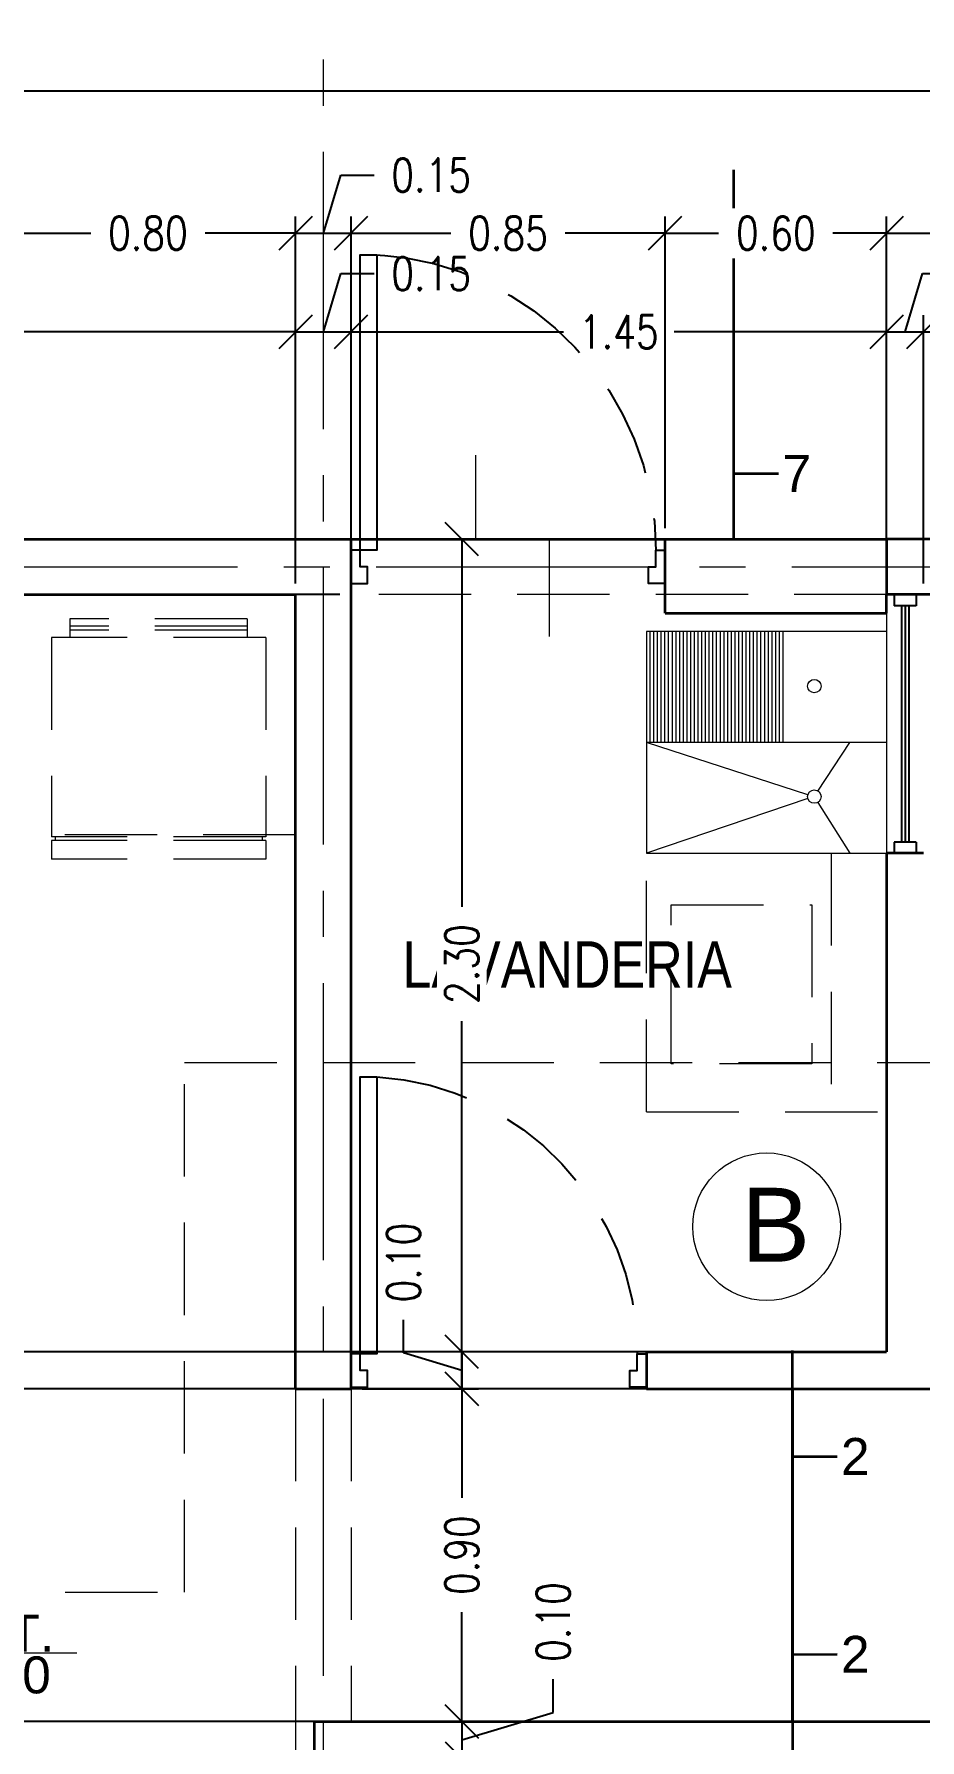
# Model space of a CAD drawing. Header units: inches. Extents: x -0.2 to 34.5, y 0 to 23.
# Drawn here: x 8.82 to 11.218, y 14.386 to 19.003 of the extents above; entities that cross this region are included whole.
import ezdxf
from ezdxf.enums import TextEntityAlignment as Align

# ---------------------------------------------------------------- set-up
doc = ezdxf.new("R2010")
doc.units = ezdxf.units.IN
doc.header["$MEASUREMENT"] = 0
doc.linetypes.add('CENTER2', pattern=[1.125, 0.75, -0.125, 0.125, -0.125])
doc.linetypes.add('HIDDEN', pattern=[0.375, 0.25, -0.125])
doc.layers.get('DEFPOINTS').update_dxf_attribs({"color": 210})
for name, color, linetype, lineweight in [('A-ANNO-DIMS', 3, 'Continuous', 18), ('A-ANNO-NOTE', 7, 'Continuous', 35), ('A-ANNO-SYMB', 3, 'Continuous', 18), ('A-ANNO-TEXT', 3, 'Continuous', 18), ('A-DOOR-FULL', 4, 'Continuous', 25), ('A-FLOR-LEVL', 7, 'Continuous', 35), ('A-FLOR-OVHD', 3, 'HIDDEN', 18), ('A-FURN', 8, 'Continuous', 18), ('A-GLAZ-FULL', 4, 'Continuous', 25), ('A-WALL-FULL-EXTR', 7, 'Continuous', 35), ('A-WALL-FULL-INTR', 7, 'Continuous', 35)]:
    doc.layers.add(name, color=color, linetype=linetype, lineweight=lineweight)
doc.styles.add('E-ARIAL', font='Arial.ttf')
doc.styles.add('E-ROMANS', font='romans.shx', dxfattribs={"width": 0.8})
doc.dimstyles.new('E-0050_TICK_18', dxfattribs={"dimscale": 0.001, "dimtxt": 90, "dimasz": 90, "dimexe": 45, "dimexo": 30, "dimgap": 45, "dimtad": 0, "dimzin": 0, "dimdsep": 46, "dimtxsty": 'E-ROMANS', "dimblk": 'OBLIQUE', "dimcen": 45, "dimclrd": 256, "dimclre": 256, "dimclrt": 256, "dimadec": 0, "dimazin": 0, "dimtfac": 1, "dimtmove": 1, "dimatfit": 3, "dimldrblk": 'OPEN90', "dimfxl": 1, "dimtfill": 1, "dimtolj": 1, "dimtzin": 0, "dimarcsym": 0})
doc.dimstyles.new('E-0200_TICK_12', dxfattribs={"dimscale": 0.001, "dimtxt": 240, "dimasz": 240, "dimexe": 120, "dimexo": 80, "dimgap": 120, "dimtad": 0, "dimzin": 0, "dimdsep": 46, "dimtxsty": 'E-ROMANS', "dimblk": 'OBLIQUE', "dimcen": 120, "dimclrd": 256, "dimclre": 256, "dimclrt": 256, "dimadec": 0, "dimazin": 0, "dimtfac": 1, "dimtmove": 1, "dimatfit": 3, "dimldrblk": 'OPEN90', "dimfxl": 1, "dimtfill": 1, "dimtolj": 1, "dimtzin": 0, "dimlwd": -1, "dimarcsym": 0})

# ---------------------------------------------------------------- blocks, each defined once
blk = doc.blocks.new('TAG-LEVEL-PL')
for p, q in [((0, -0.1359), (0, 0.1359)), ((-0.1545, 0), (0.6266, 0))]:
    blk.add_line(p, q)
blk.add_circle((0, 0), 0.1)
at = {"style": 'E-ARIAL'}
blk.add_attdef('REF', text='', height=0.1, dxfattribs=at).set_placement((0.1697, -0.0271), align=Align.BOTTOM_LEFT)
blk.add_attdef('NIVEL', text='', height=0.1, dxfattribs=at).set_placement((0.1688, -0.01), align=Align.TOP_LEFT)
blk = doc.blocks.new('_Oblique')
at = {"color": 0, "linetype": 'ByBlock', "lineweight": -2}
blk.add_line((-0.5, -0.5), (0.5, 0.5), dxfattribs=at)
blk = doc.blocks.new('*D195')
at = {"layer": 'A-ANNO-DIMS', "lineweight": -2, "transparency": 16777216}
for p, q in [((6.4784, 17.5157), (6.4784, 18.2419)), ((9.5284, 17.5657), (9.5284, 18.2419)), ((6.4784, 18.1969), (7.8486, 18.1969)), ((9.5284, 18.1969), (8.1581, 18.1969))]:
    blk.add_line(p, q, dxfattribs=at)
at = {"layer": 'DEFPOINTS', "color": 0, "transparency": 16777216}
for p in [(9.5284, 18.1969), (9.5284, 17.5357), (6.4784, 17.4857)]:
    blk.add_point(p, dxfattribs=at)
at = {"layer": 'A-ANNO-DIMS', "lineweight": -2, "transparency": 16777216, "xscale": 0.09, "yscale": 0.09, "zscale": 0.09, "rotation": 180}
blk.add_blockref('_Oblique', (6.4784, 18.1969), dxfattribs=at)
at = {"layer": 'A-ANNO-DIMS', "lineweight": -2, "transparency": 16777216, "xscale": 0.09, "yscale": 0.09, "zscale": 0.09}
blk.add_blockref('_Oblique', (9.5284, 18.1969), dxfattribs=at)
at = {"layer": 'A-ANNO-DIMS', "transparency": 16777216, "insert": (8.0034, 18.1969), "char_height": 0.09, "attachment_point": 5, "style": 'E-ROMANS', "bg_fill": 3, "box_fill_scale": 1.25, "bg_fill_color": 256, "bg_fill_true_color": 13158600, "bg_fill_transparency": 0}
blk.add_mtext('\\A1;3.05', dxfattribs=at)
blk = doc.blocks.new('_Open90')
at = {"color": 0, "linetype": 'ByBlock', "lineweight": -2}
for p, q in [((0, 0), (-1, 0)), ((-0.5, 0.5), (0, 0)), ((0, 0), (-0.5, -0.5))]:
    blk.add_line(p, q, dxfattribs=at)
blk = doc.blocks.new('*D121')
at = {"layer": 'A-ANNO-DIMS', "lineweight": -2, "transparency": 16777216}
for p, q in [((9.6034, 18.1969), (9.6506, 18.3544)), ((9.6506, 18.3544), (9.7406, 18.3544)), ((9.5284, 17.5657), (9.5284, 18.2419)), ((9.6784, 17.5907), (9.6784, 18.2419)), ((9.5284, 18.1969), (9.6784, 18.1969))]:
    blk.add_line(p, q, dxfattribs=at)
at = {"layer": 'DEFPOINTS', "color": 0, "transparency": 16777216}
for p in [(9.6784, 18.1969), (9.6784, 17.5607), (9.5284, 17.5357)]:
    blk.add_point(p, dxfattribs=at)
at = {"layer": 'A-ANNO-DIMS', "lineweight": -2, "transparency": 16777216, "xscale": 0.09, "yscale": 0.09, "zscale": 0.09, "rotation": 180}
blk.add_blockref('_Oblique', (9.5284, 18.1969), dxfattribs=at)
at = {"layer": 'A-ANNO-DIMS', "lineweight": -2, "transparency": 16777216, "xscale": 0.09, "yscale": 0.09, "zscale": 0.09}
blk.add_blockref('_Oblique', (9.6784, 18.1969), dxfattribs=at)
at = {"layer": 'A-ANNO-DIMS', "transparency": 16777216, "insert": (9.8953, 18.3544), "char_height": 0.09, "attachment_point": 5, "style": 'E-ROMANS', "bg_fill": 3, "box_fill_scale": 1.25, "bg_fill_color": 256, "bg_fill_true_color": 13158600, "bg_fill_transparency": 0}
blk.add_mtext('\\A1;0.15', dxfattribs=at)
blk = doc.blocks.new('*D196')
at = {"layer": 'A-ANNO-DIMS', "lineweight": -2, "transparency": 16777216}
for p, q in [((9.6784, 17.5907), (9.6784, 18.2419)), ((11.1284, 17.6657), (11.1284, 18.2419)), ((9.6784, 18.1969), (10.2538, 18.1969)), ((11.1284, 18.1969), (10.5529, 18.1969))]:
    blk.add_line(p, q, dxfattribs=at)
at = {"layer": 'DEFPOINTS', "color": 0, "transparency": 16777216}
for p in [(11.1284, 18.1969), (11.1284, 17.6357), (9.6784, 17.5607)]:
    blk.add_point(p, dxfattribs=at)
at = {"layer": 'A-ANNO-DIMS', "lineweight": -2, "transparency": 16777216, "xscale": 0.09, "yscale": 0.09, "zscale": 0.09, "rotation": 180}
blk.add_blockref('_Oblique', (9.6784, 18.1969), dxfattribs=at)
at = {"layer": 'A-ANNO-DIMS', "lineweight": -2, "transparency": 16777216, "xscale": 0.09, "yscale": 0.09, "zscale": 0.09}
blk.add_blockref('_Oblique', (11.1284, 18.1969), dxfattribs=at)
at = {"layer": 'A-ANNO-DIMS', "transparency": 16777216, "insert": (10.4034, 18.1969), "char_height": 0.09, "attachment_point": 5, "style": 'E-ROMANS', "bg_fill": 3, "box_fill_scale": 1.25, "bg_fill_color": 256, "bg_fill_true_color": 13158600, "bg_fill_transparency": 0}
blk.add_mtext('\\A1;1.45', dxfattribs=at)
blk = doc.blocks.new('*D170')
at = {"layer": 'A-ANNO-DIMS', "lineweight": -2, "transparency": 16777216}
for p, q in [((8.7284, 17.6657), (8.7284, 18.5087)), ((9.5284, 17.5157), (9.5284, 18.5087)), ((8.7284, 18.4637), (8.9736, 18.4637)), ((9.5284, 18.4637), (9.2831, 18.4637))]:
    blk.add_line(p, q, dxfattribs=at)
at = {"layer": 'DEFPOINTS', "color": 0, "transparency": 16777216}
for p in [(9.5284, 18.4637), (8.7284, 17.6357), (9.5284, 17.4857)]:
    blk.add_point(p, dxfattribs=at)
at = {"layer": 'A-ANNO-DIMS', "lineweight": -2, "transparency": 16777216, "xscale": 0.09, "yscale": 0.09, "zscale": 0.09, "rotation": 180}
blk.add_blockref('_Oblique', (8.7284, 18.4637), dxfattribs=at)
at = {"layer": 'A-ANNO-DIMS', "lineweight": -2, "transparency": 16777216, "xscale": 0.09, "yscale": 0.09, "zscale": 0.09}
blk.add_blockref('_Oblique', (9.5284, 18.4637), dxfattribs=at)
at = {"layer": 'A-ANNO-DIMS', "transparency": 16777216, "insert": (9.1284, 18.4637), "char_height": 0.09, "attachment_point": 5, "style": 'E-ROMANS', "bg_fill": 3, "box_fill_scale": 1.25, "bg_fill_color": 256, "bg_fill_true_color": 13158600, "bg_fill_transparency": 0}
blk.add_mtext('\\A1;0.80', dxfattribs=at)
blk = doc.blocks.new('*D106')
at = {"layer": 'A-ANNO-DIMS', "lineweight": -2, "transparency": 16777216}
for p, q in [((9.6034, 18.4637), (9.6506, 18.6212)), ((9.6506, 18.6212), (9.7406, 18.6212)), ((9.5284, 17.6657), (9.5284, 18.5087)), ((9.6784, 17.6657), (9.6784, 18.5087)), ((9.5284, 18.4637), (9.6784, 18.4637))]:
    blk.add_line(p, q, dxfattribs=at)
at = {"layer": 'DEFPOINTS', "color": 0, "transparency": 16777216}
for p in [(9.6784, 18.4637), (9.5284, 17.6357), (9.6784, 17.6357)]:
    blk.add_point(p, dxfattribs=at)
at = {"layer": 'A-ANNO-DIMS', "lineweight": -2, "transparency": 16777216, "xscale": 0.09, "yscale": 0.09, "zscale": 0.09, "rotation": 180}
blk.add_blockref('_Oblique', (9.5284, 18.4637), dxfattribs=at)
at = {"layer": 'A-ANNO-DIMS', "lineweight": -2, "transparency": 16777216, "xscale": 0.09, "yscale": 0.09, "zscale": 0.09}
blk.add_blockref('_Oblique', (9.6784, 18.4637), dxfattribs=at)
at = {"layer": 'A-ANNO-DIMS', "transparency": 16777216, "insert": (9.8953, 18.6212), "char_height": 0.09, "attachment_point": 5, "style": 'E-ROMANS', "bg_fill": 3, "box_fill_scale": 1.25, "bg_fill_color": 256, "bg_fill_true_color": 13158600, "bg_fill_transparency": 0}
blk.add_mtext('\\A1;0.15', dxfattribs=at)
blk = doc.blocks.new('*D107')
at = {"layer": 'A-ANNO-DIMS', "lineweight": -2, "transparency": 16777216}
for p, q in [((9.6784, 17.6657), (9.6784, 18.5087)), ((10.5284, 17.6657), (10.5284, 18.5087)), ((9.6784, 18.4637), (9.9486, 18.4637)), ((10.5284, 18.4637), (10.2581, 18.4637))]:
    blk.add_line(p, q, dxfattribs=at)
at = {"layer": 'DEFPOINTS', "color": 0, "transparency": 16777216}
for p in [(10.5284, 18.4637), (9.6784, 17.6357), (10.5284, 17.6357)]:
    blk.add_point(p, dxfattribs=at)
at = {"layer": 'A-ANNO-DIMS', "lineweight": -2, "transparency": 16777216, "xscale": 0.09, "yscale": 0.09, "zscale": 0.09, "rotation": 180}
blk.add_blockref('_Oblique', (9.6784, 18.4637), dxfattribs=at)
at = {"layer": 'A-ANNO-DIMS', "lineweight": -2, "transparency": 16777216, "xscale": 0.09, "yscale": 0.09, "zscale": 0.09}
blk.add_blockref('_Oblique', (10.5284, 18.4637), dxfattribs=at)
at = {"layer": 'A-ANNO-DIMS', "transparency": 16777216, "insert": (10.1034, 18.4637), "char_height": 0.09, "attachment_point": 5, "style": 'E-ROMANS', "bg_fill": 3, "box_fill_scale": 1.25, "bg_fill_color": 256, "bg_fill_true_color": 13158600, "bg_fill_transparency": 0}
blk.add_mtext('\\A1;0.85', dxfattribs=at)
blk = doc.blocks.new('*D171')
at = {"layer": 'A-ANNO-DIMS', "lineweight": -2, "transparency": 16777216}
for p, q in [((11.1284, 17.6657), (11.1284, 18.5087)), ((14.3284, 17.6657), (14.3284, 18.5087)), ((11.1284, 18.4637), (12.5736, 18.4637)), ((14.3284, 18.4637), (12.8831, 18.4637))]:
    blk.add_line(p, q, dxfattribs=at)
at = {"layer": 'DEFPOINTS', "color": 0, "transparency": 16777216}
for p in [(14.3284, 18.4637), (11.1284, 17.6357), (14.3284, 17.6357)]:
    blk.add_point(p, dxfattribs=at)
at = {"layer": 'A-ANNO-DIMS', "lineweight": -2, "transparency": 16777216, "xscale": 0.09, "yscale": 0.09, "zscale": 0.09, "rotation": 180}
blk.add_blockref('_Oblique', (11.1284, 18.4637), dxfattribs=at)
at = {"layer": 'A-ANNO-DIMS', "lineweight": -2, "transparency": 16777216, "xscale": 0.09, "yscale": 0.09, "zscale": 0.09}
blk.add_blockref('_Oblique', (14.3284, 18.4637), dxfattribs=at)
at = {"layer": 'A-ANNO-DIMS', "transparency": 16777216, "insert": (12.7284, 18.4637), "char_height": 0.09, "attachment_point": 5, "style": 'E-ROMANS', "bg_fill": 3, "box_fill_scale": 1.25, "bg_fill_color": 256, "bg_fill_true_color": 13158600, "bg_fill_transparency": 0}
blk.add_mtext('\\A1;3.20', dxfattribs=at)
blk = doc.blocks.new('*D176')
at = {"layer": 'A-ANNO-DIMS', "lineweight": -2, "transparency": 16777216}
for p, q in [((6.3284, 17.6657), (6.3284, 18.8941)), ((25.6784, 17.6657), (25.6784, 18.8941)), ((6.3284, 18.8491), (15.8195, 18.8491)), ((25.6784, 18.8491), (16.1872, 18.8491))]:
    blk.add_line(p, q, dxfattribs=at)
at = {"layer": 'DEFPOINTS', "color": 0, "transparency": 16777216}
for p in [(25.6784, 18.8491), (6.3284, 17.6357), (25.6784, 17.6357)]:
    blk.add_point(p, dxfattribs=at)
at = {"layer": 'A-ANNO-DIMS', "lineweight": -2, "transparency": 16777216, "xscale": 0.09, "yscale": 0.09, "zscale": 0.09, "rotation": 180}
blk.add_blockref('_Oblique', (6.3284, 18.8491), dxfattribs=at)
at = {"layer": 'A-ANNO-DIMS', "lineweight": -2, "transparency": 16777216, "xscale": 0.09, "yscale": 0.09, "zscale": 0.09}
blk.add_blockref('_Oblique', (25.6784, 18.8491), dxfattribs=at)
at = {"layer": 'A-ANNO-DIMS', "transparency": 16777216, "insert": (16.0034, 18.8491), "char_height": 0.09, "attachment_point": 5, "style": 'E-ROMANS', "bg_fill": 3, "box_fill_scale": 1.25, "bg_fill_color": 256, "bg_fill_true_color": 13158600, "bg_fill_transparency": 0}
blk.add_mtext('\\A1;19.35', dxfattribs=at)
blk = doc.blocks.new('*D153')
at = {"layer": 'A-ANNO-DIMS', "lineweight": -2, "transparency": 16777216}
for p, q in [((11.1784, 18.1969), (11.2256, 18.3544)), ((11.2256, 18.3544), (11.3156, 18.3544)), ((11.1284, 17.4657), (11.1284, 18.2419)), ((11.2284, 17.5157), (11.2284, 18.2419)), ((11.1284, 18.1969), (11.2284, 18.1969))]:
    blk.add_line(p, q, dxfattribs=at)
at = {"layer": 'DEFPOINTS', "color": 0, "transparency": 16777216}
for p in [(11.2284, 18.1969), (11.2284, 17.4857), (11.1284, 17.4357)]:
    blk.add_point(p, dxfattribs=at)
at = {"layer": 'A-ANNO-DIMS', "lineweight": -2, "transparency": 16777216, "xscale": 0.09, "yscale": 0.09, "zscale": 0.09, "rotation": 180}
blk.add_blockref('_Oblique', (11.1284, 18.1969), dxfattribs=at)
at = {"layer": 'A-ANNO-DIMS', "lineweight": -2, "transparency": 16777216, "xscale": 0.09, "yscale": 0.09, "zscale": 0.09}
blk.add_blockref('_Oblique', (11.2284, 18.1969), dxfattribs=at)
at = {"layer": 'A-ANNO-DIMS', "transparency": 16777216, "insert": (11.4703, 18.3544), "char_height": 0.09, "attachment_point": 5, "style": 'E-ROMANS', "bg_fill": 3, "box_fill_scale": 1.25, "bg_fill_color": 256, "bg_fill_true_color": 13158600, "bg_fill_transparency": 0}
blk.add_mtext('\\A1;0.10', dxfattribs=at)
blk = doc.blocks.new('*D154')
at = {"layer": 'A-ANNO-DIMS', "lineweight": -2, "transparency": 16777216}
for p, q in [((11.2284, 17.5157), (11.2284, 18.2419)), ((12.7284, 17.5157), (12.7284, 18.2419)), ((11.2284, 18.1969), (11.8288, 18.1969)), ((12.7284, 18.1969), (12.1279, 18.1969))]:
    blk.add_line(p, q, dxfattribs=at)
at = {"layer": 'DEFPOINTS', "color": 0, "transparency": 16777216}
for p in [(12.7284, 18.1969), (11.2284, 17.4857), (12.7284, 17.4857)]:
    blk.add_point(p, dxfattribs=at)
at = {"layer": 'A-ANNO-DIMS', "lineweight": -2, "transparency": 16777216, "xscale": 0.09, "yscale": 0.09, "zscale": 0.09, "rotation": 180}
blk.add_blockref('_Oblique', (11.2284, 18.1969), dxfattribs=at)
at = {"layer": 'A-ANNO-DIMS', "lineweight": -2, "transparency": 16777216, "xscale": 0.09, "yscale": 0.09, "zscale": 0.09}
blk.add_blockref('_Oblique', (12.7284, 18.1969), dxfattribs=at)
at = {"layer": 'A-ANNO-DIMS', "transparency": 16777216, "insert": (11.9784, 18.1969), "char_height": 0.09, "attachment_point": 5, "style": 'E-ROMANS', "bg_fill": 3, "box_fill_scale": 1.25, "bg_fill_color": 256, "bg_fill_true_color": 13158600, "bg_fill_transparency": 0}
blk.add_mtext('\\A1;1.50', dxfattribs=at)
blk = doc.blocks.new('DOOR-80')
for points in [[(-0.07, 0.89), (-0.07, 0.09), (-0.025, 0.09), (-0.025, 0.89), (-0.07, 0.89)], [(-0.825, 0.09), (-0.85, 0.09), (-0.85, 0), (-0.805, 0), (-0.805, 0.045), (-0.825, 0.045), (-0.825, 0.09)], [(-0.025, 0.09), (0, 0.09), (0, 0), (-0.045, 0), (-0.045, 0.045), (-0.025, 0.045), (-0.025, 0.09)]]:
    blk.add_lwpolyline(points)
at = {"linetype": 'HIDDEN'}
blk.add_arc((-0.0227, 0.0891), 0.8023, 93.3811, 179.9341, dxfattribs=at)
blk = doc.blocks.new('*D155')
at = {"layer": 'A-ANNO-DIMS', "lineweight": -2, "transparency": 16777216}
for p, q in [((10.5284, 17.6657), (10.5284, 18.5087)), ((11.1284, 17.6657), (11.1284, 18.5087)), ((10.5284, 18.4637), (10.6736, 18.4637)), ((11.1284, 18.4637), (10.9831, 18.4637))]:
    blk.add_line(p, q, dxfattribs=at)
at = {"layer": 'DEFPOINTS', "color": 0, "transparency": 16777216}
for p in [(11.1284, 18.4637), (10.5284, 17.6357), (11.1284, 17.6357)]:
    blk.add_point(p, dxfattribs=at)
at = {"layer": 'A-ANNO-DIMS', "lineweight": -2, "transparency": 16777216, "xscale": 0.09, "yscale": 0.09, "zscale": 0.09, "rotation": 180}
blk.add_blockref('_Oblique', (10.5284, 18.4637), dxfattribs=at)
at = {"layer": 'A-ANNO-DIMS', "lineweight": -2, "transparency": 16777216, "xscale": 0.09, "yscale": 0.09, "zscale": 0.09}
blk.add_blockref('_Oblique', (11.1284, 18.4637), dxfattribs=at)
at = {"layer": 'A-ANNO-DIMS', "transparency": 16777216, "insert": (10.8284, 18.4637), "char_height": 0.09, "attachment_point": 5, "style": 'E-ROMANS', "bg_fill": 3, "box_fill_scale": 1.25, "bg_fill_color": 256, "bg_fill_true_color": 13158600, "bg_fill_transparency": 0}
blk.add_mtext('\\A1;0.60', dxfattribs=at)
blk = doc.blocks.new('*D132')
at = {"layer": 'A-ANNO-DIMS', "lineweight": -2, "transparency": 16777216}
for p, q in [((9.7084, 17.6357), (10.0232, 17.6357)), ((9.9782, 17.6357), (9.9782, 16.6404)), ((9.9782, 15.3357), (9.9782, 16.331)), ((9.7084, 15.3357), (10.0232, 15.3357))]:
    blk.add_line(p, q, dxfattribs=at)
at = {"layer": 'DEFPOINTS', "color": 0, "transparency": 16777216}
for p in [(9.6784, 17.6357), (9.6784, 15.3357), (9.9782, 15.3357)]:
    blk.add_point(p, dxfattribs=at)
at = {"layer": 'A-ANNO-DIMS', "lineweight": -2, "transparency": 16777216, "xscale": 0.09, "yscale": 0.09, "zscale": 0.09}
for p, rotation in [((9.9782, 17.6357), 90), ((9.9782, 15.3357), 270)]:
    blk.add_blockref('_Oblique', p, dxfattribs=dict(at, rotation=rotation))
at = {"layer": 'A-ANNO-DIMS', "transparency": 16777216, "insert": (9.9782, 16.4857), "char_height": 0.09, "attachment_point": 5, "rotation": 90, "style": 'E-ROMANS', "bg_fill": 3, "box_fill_scale": 1.25, "bg_fill_color": 256, "bg_fill_true_color": 13158600, "bg_fill_transparency": 0}
blk.add_mtext('\\A1;2.30', dxfattribs=at)
blk = doc.blocks.new('*D103')
at = {"layer": 'A-ANNO-DIMS', "lineweight": -2, "transparency": 16777216}
for p, q in [((9.8207, 15.4329), (9.8207, 15.5229)), ((9.9782, 15.3857), (9.8207, 15.4329)), ((10.4484, 15.4357), (9.9332, 15.4357)), ((9.9782, 15.4357), (9.9782, 15.3357)), ((10.3484, 15.3357), (9.9332, 15.3357))]:
    blk.add_line(p, q, dxfattribs=at)
at = {"layer": 'DEFPOINTS', "color": 0, "transparency": 16777216}
for p in [(10.4784, 15.4357), (9.9782, 15.3357), (10.3784, 15.3357)]:
    blk.add_point(p, dxfattribs=at)
at = {"layer": 'A-ANNO-DIMS', "lineweight": -2, "transparency": 16777216, "xscale": 0.09, "yscale": 0.09, "zscale": 0.09}
for p, rotation in [((9.9782, 15.4357), 90), ((9.9782, 15.3357), 270)]:
    blk.add_blockref('_Oblique', p, dxfattribs=dict(at, rotation=rotation))
at = {"layer": 'A-ANNO-DIMS', "transparency": 16777216, "insert": (9.8207, 15.6776), "char_height": 0.09, "attachment_point": 5, "rotation": 90, "style": 'E-ROMANS', "bg_fill": 3, "box_fill_scale": 1.25, "bg_fill_color": 256, "bg_fill_true_color": 13158600, "bg_fill_transparency": 0}
blk.add_mtext('\\A1;0.10', dxfattribs=at)
blk = doc.blocks.new('*D133')
at = {"layer": 'A-ANNO-DIMS', "lineweight": -2, "transparency": 16777216}
for p, q in [((9.7084, 15.3357), (10.0232, 15.3357)), ((9.9782, 15.3357), (9.9782, 15.0404)), ((9.9782, 14.4357), (9.9782, 14.731)), ((9.7084, 14.4357), (10.0232, 14.4357))]:
    blk.add_line(p, q, dxfattribs=at)
at = {"layer": 'DEFPOINTS', "color": 0, "transparency": 16777216}
for p in [(9.6784, 15.3357), (9.6784, 14.4357), (9.9782, 14.4357)]:
    blk.add_point(p, dxfattribs=at)
at = {"layer": 'A-ANNO-DIMS', "lineweight": -2, "transparency": 16777216, "xscale": 0.09, "yscale": 0.09, "zscale": 0.09}
for p, rotation in [((9.9782, 15.3357), 90), ((9.9782, 14.4357), 270)]:
    blk.add_blockref('_Oblique', p, dxfattribs=dict(at, rotation=rotation))
at = {"layer": 'A-ANNO-DIMS', "transparency": 16777216, "insert": (9.9782, 14.8857), "char_height": 0.09, "attachment_point": 5, "rotation": 90, "style": 'E-ROMANS', "bg_fill": 3, "box_fill_scale": 1.25, "bg_fill_color": 256, "bg_fill_true_color": 13158600, "bg_fill_transparency": 0}
blk.add_mtext('\\A1;0.90', dxfattribs=at)
blk = doc.blocks.new('*D134')
at = {"layer": 'A-ANNO-DIMS', "lineweight": -2, "transparency": 16777216}
for p, q in [((10.2257, 14.4599), (10.2257, 14.5499)), ((9.9782, 14.3857), (10.2257, 14.4599)), ((9.7084, 14.4357), (10.0232, 14.4357)), ((9.9782, 14.4357), (9.9782, 14.3357)), ((9.7084, 14.3357), (10.0232, 14.3357))]:
    blk.add_line(p, q, dxfattribs=at)
at = {"layer": 'DEFPOINTS', "color": 0, "transparency": 16777216}
for p in [(9.6784, 14.4357), (9.6784, 14.3357), (9.9782, 14.3357)]:
    blk.add_point(p, dxfattribs=at)
at = {"layer": 'A-ANNO-DIMS', "lineweight": -2, "transparency": 16777216, "xscale": 0.09, "yscale": 0.09, "zscale": 0.09}
for p, rotation in [((9.9782, 14.4357), 90), ((9.9782, 14.3357), 270)]:
    blk.add_blockref('_Oblique', p, dxfattribs=dict(at, rotation=rotation))
at = {"layer": 'A-ANNO-DIMS', "transparency": 16777216, "insert": (10.2257, 14.7046), "char_height": 0.09, "attachment_point": 5, "rotation": 90, "style": 'E-ROMANS', "bg_fill": 3, "box_fill_scale": 1.25, "bg_fill_color": 256, "bg_fill_true_color": 13158600, "bg_fill_transparency": 0}
blk.add_mtext('\\A1;0.10', dxfattribs=at)
blk = doc.blocks.new('*D142')
at = {"layer": 'A-ANNO-DIMS', "lineweight": -2, "transparency": 16777216}
for p, q in [((5.6899, 14.4329), (5.6899, 14.5229)), ((5.8474, 14.3857), (5.6899, 14.4329)), ((10.7234, 14.4357), (5.8024, 14.4357)), ((5.8474, 14.3357), (5.8474, 14.4357)), ((10.7734, 14.3357), (5.8024, 14.3357))]:
    blk.add_line(p, q, dxfattribs=at)
at = {"layer": 'DEFPOINTS', "color": 0, "transparency": 16777216}
for p in [(5.8474, 14.4357), (10.7534, 14.4357), (10.8034, 14.3357)]:
    blk.add_point(p, dxfattribs=at)
at = {"layer": 'A-ANNO-DIMS', "lineweight": -2, "transparency": 16777216, "xscale": 0.09, "yscale": 0.09, "zscale": 0.09}
for p, rotation in [((5.8474, 14.4357), 90), ((5.8474, 14.3357), 270)]:
    blk.add_blockref('_Oblique', p, dxfattribs=dict(at, rotation=rotation))
at = {"layer": 'A-ANNO-DIMS', "transparency": 16777216, "insert": (5.6899, 14.6776), "char_height": 0.09, "attachment_point": 5, "rotation": 90, "style": 'E-ROMANS', "bg_fill": 3, "box_fill_scale": 1.25, "bg_fill_color": 256, "bg_fill_true_color": 13158600, "bg_fill_transparency": 0}
blk.add_mtext('\\A1;0.10', dxfattribs=at)
blk = doc.blocks.new('*D143')
at = {"layer": 'A-ANNO-DIMS', "lineweight": -2, "transparency": 16777216}
for p, q in [((11.1734, 15.3357), (5.8024, 15.3357)), ((5.8474, 15.3357), (5.8474, 15.0404)), ((5.8474, 14.4357), (5.8474, 14.731)), ((10.7234, 14.4357), (5.8024, 14.4357))]:
    blk.add_line(p, q, dxfattribs=at)
at = {"layer": 'DEFPOINTS', "color": 0, "transparency": 16777216}
for p in [(5.8474, 15.3357), (11.2034, 15.3357), (10.7534, 14.4357)]:
    blk.add_point(p, dxfattribs=at)
at = {"layer": 'A-ANNO-DIMS', "lineweight": -2, "transparency": 16777216, "xscale": 0.09, "yscale": 0.09, "zscale": 0.09}
for p, rotation in [((5.8474, 15.3357), 90), ((5.8474, 14.4357), 270)]:
    blk.add_blockref('_Oblique', p, dxfattribs=dict(at, rotation=rotation))
at = {"layer": 'A-ANNO-DIMS', "transparency": 16777216, "insert": (5.8474, 14.8857), "char_height": 0.09, "attachment_point": 5, "rotation": 90, "style": 'E-ROMANS', "bg_fill": 3, "box_fill_scale": 1.25, "bg_fill_color": 256, "bg_fill_true_color": 13158600, "bg_fill_transparency": 0}
blk.add_mtext('\\A1;0.90', dxfattribs=at)
blk = doc.blocks.new('*D144')
at = {"layer": 'A-ANNO-DIMS', "lineweight": -2, "transparency": 16777216}
for p, q in [((5.6899, 15.4329), (5.6899, 15.5229)), ((5.8474, 15.3857), (5.6899, 15.4329)), ((10.7734, 15.4357), (5.8024, 15.4357)), ((5.8474, 15.3357), (5.8474, 15.4357)), ((11.1734, 15.3357), (5.8024, 15.3357))]:
    blk.add_line(p, q, dxfattribs=at)
at = {"layer": 'DEFPOINTS', "color": 0, "transparency": 16777216}
for p in [(5.8474, 15.4357), (10.8034, 15.4357), (11.2034, 15.3357)]:
    blk.add_point(p, dxfattribs=at)
at = {"layer": 'A-ANNO-DIMS', "lineweight": -2, "transparency": 16777216, "xscale": 0.09, "yscale": 0.09, "zscale": 0.09}
for p, rotation in [((5.8474, 15.4357), 90), ((5.8474, 15.3357), 270)]:
    blk.add_blockref('_Oblique', p, dxfattribs=dict(at, rotation=rotation))
at = {"layer": 'A-ANNO-DIMS', "transparency": 16777216, "insert": (5.6899, 15.6776), "char_height": 0.09, "attachment_point": 5, "rotation": 90, "style": 'E-ROMANS', "bg_fill": 3, "box_fill_scale": 1.25, "bg_fill_color": 256, "bg_fill_true_color": 13158600, "bg_fill_transparency": 0}
blk.add_mtext('\\A1;0.10', dxfattribs=at)
blk = doc.blocks.new('*D145')
at = {"layer": 'A-ANNO-DIMS', "lineweight": -2, "transparency": 16777216}
for p, q in [((9.6484, 17.4857), (5.8024, 17.4857)), ((5.8474, 17.4857), (5.8474, 16.6154)), ((5.8474, 15.4357), (5.8474, 16.306)), ((10.7734, 15.4357), (5.8024, 15.4357))]:
    blk.add_line(p, q, dxfattribs=at)
at = {"layer": 'DEFPOINTS', "color": 0, "transparency": 16777216}
for p in [(5.8474, 17.4857), (9.6784, 17.4857), (10.8034, 15.4357)]:
    blk.add_point(p, dxfattribs=at)
at = {"layer": 'A-ANNO-DIMS', "lineweight": -2, "transparency": 16777216, "xscale": 0.09, "yscale": 0.09, "zscale": 0.09}
for p, rotation in [((5.8474, 17.4857), 90), ((5.8474, 15.4357), 270)]:
    blk.add_blockref('_Oblique', p, dxfattribs=dict(at, rotation=rotation))
at = {"layer": 'A-ANNO-DIMS', "transparency": 16777216, "insert": (5.8474, 16.4607), "char_height": 0.09, "attachment_point": 5, "rotation": 90, "style": 'E-ROMANS', "bg_fill": 3, "box_fill_scale": 1.25, "bg_fill_color": 256, "bg_fill_true_color": 13158600, "bg_fill_transparency": 0}
blk.add_mtext('\\A1;2.05', dxfattribs=at)
blk = doc.blocks.new('*D146')
at = {"layer": 'A-ANNO-DIMS', "lineweight": -2, "transparency": 16777216}
for p, q in [((5.6899, 17.6079), (5.6899, 17.6979)), ((5.8474, 17.5607), (5.6899, 17.6079)), ((9.6484, 17.6357), (5.8024, 17.6357)), ((5.8474, 17.4857), (5.8474, 17.6357)), ((9.6484, 17.4857), (5.8024, 17.4857))]:
    blk.add_line(p, q, dxfattribs=at)
at = {"layer": 'DEFPOINTS', "color": 0, "transparency": 16777216}
for p in [(5.8474, 17.6357), (9.6784, 17.6357), (9.6784, 17.4857)]:
    blk.add_point(p, dxfattribs=at)
at = {"layer": 'A-ANNO-DIMS', "lineweight": -2, "transparency": 16777216, "xscale": 0.09, "yscale": 0.09, "zscale": 0.09}
for p, rotation in [((5.8474, 17.6357), 90), ((5.8474, 17.4857), 270)]:
    blk.add_blockref('_Oblique', p, dxfattribs=dict(at, rotation=rotation))
at = {"layer": 'A-ANNO-DIMS', "transparency": 16777216, "insert": (5.6899, 17.8526), "char_height": 0.09, "attachment_point": 5, "rotation": 90, "style": 'E-ROMANS', "bg_fill": 3, "box_fill_scale": 1.25, "bg_fill_color": 256, "bg_fill_true_color": 13158600, "bg_fill_transparency": 0}
blk.add_mtext('\\A1;0.15', dxfattribs=at)
blk = doc.blocks.new('DOOR-75')
for points in [[(-0.07, 0.84), (-0.07, 0.09), (-0.025, 0.09), (-0.025, 0.84), (-0.07, 0.84)], [(-0.775, 0.09), (-0.8, 0.09), (-0.8, 0), (-0.755, 0), (-0.755, 0.045), (-0.775, 0.045), (-0.775, 0.09)], [(-0.025, 0.09), (0, 0.09), (0, 0), (-0.045, 0), (-0.045, 0.045), (-0.025, 0.045), (-0.025, 0.09)]]:
    blk.add_lwpolyline(points)
at = {"linetype": 'HIDDEN'}
blk.add_arc((-0.0225, 0.089), 0.7525, 93.6181, 179.9249, dxfattribs=at)

msp = doc.modelspace()

# ---------------------------------------------------------------- linework, layer by layer
at = {"layer": 'A-ANNO-SYMB', "linetype": 'CENTER2'}
for p, q in [((9.6034, 5.5589), (9.6034, 19.8947)), ((5.2464, 17.5607), (26.6034, 17.5607))]:
    msp.add_line(p, q, dxfattribs=at)
at = {"layer": 'A-FLOR-LEVL'}
msp.add_line((9.6784, 17.6357), (10.5284, 17.6357), dxfattribs=at)
at = {"layer": 'A-FLOR-OVHD'}
msp.add_line((11.1284, 17.4857), (9.6784, 17.4857), dxfattribs=at)
for points in [[(9.5284, 15.3357), (9.5284, 12.9857)], [(9.6784, 15.3357), (9.6784, 14.4357)]]:
    msp.add_lwpolyline(points, dxfattribs=at)
at = {"layer": 'A-FURN', "linetype": 'HIDDEN'}
for p, q in [((9.3975, 17.4198), (8.9175, 17.4198)), ((8.9175, 17.4198), (8.9175, 17.3698)), ((9.3975, 17.4198), (9.3975, 17.3698)), ((8.8675, 17.3698), (8.8675, 16.8298)), ((9.4475, 17.3698), (8.8675, 17.3698)), ((9.3975, 17.3998), (8.9175, 17.3998)), ((9.3975, 17.3898), (8.9175, 17.3898)), ((9.4475, 17.3698), (9.4475, 16.8298)), ((9.5284, 16.8357), (7.1837, 16.8357)), ((9.4475, 16.8298), (8.8675, 16.8298)), ((9.4475, 16.8198), (8.8675, 16.8198)), ((8.8675, 16.8198), (8.8675, 16.7698)), ((8.8775, 16.8298), (8.8775, 16.8198)), ((9.4375, 16.8298), (9.4375, 16.8198)), ((9.4475, 16.8198), (9.4475, 16.7698)), ((9.4475, 16.7698), (8.8675, 16.7698)), ((10.4784, 16.0857), (10.4784, 16.7857)), ((10.9784, 16.7857), (10.9784, 16.0857)), ((10.4784, 16.0857), (11.1284, 16.0857))]:
    msp.add_line(p, q, dxfattribs=at)
at = {"layer": 'A-FURN'}
for p, q in [((11.1284, 17.4357), (11.1284, 16.7857)), ((11.1284, 17.3857), (10.4784, 17.3857)), ((10.4784, 17.3857), (10.4784, 16.7857)), ((10.4873, 17.3857), (10.4873, 17.0857)), ((10.4973, 17.3857), (10.4973, 17.0857)), ((10.5073, 17.3857), (10.5073, 17.0857)), ((10.5173, 17.3857), (10.5173, 17.0857)), ((10.5273, 17.3857), (10.5273, 17.0857)), ((10.5373, 17.3857), (10.5373, 17.0857)), ((10.5473, 17.3857), (10.5473, 17.0857)), ((10.5573, 17.3857), (10.5573, 17.0857)), ((10.5673, 17.3857), (10.5673, 17.0857)), ((10.5773, 17.3857), (10.5773, 17.0857)), ((10.5773, 17.3857), (10.5773, 17.0857)), ((10.5873, 17.3857), (10.5873, 17.0857)), ((10.5973, 17.3857), (10.5973, 17.0857)), ((10.6073, 17.3857), (10.6073, 17.0857)), ((10.6173, 17.3857), (10.6173, 17.0857)), ((10.6273, 17.3857), (10.6273, 17.0857)), ((10.6373, 17.3857), (10.6373, 17.0857)), ((10.6473, 17.3857), (10.6473, 17.0857)), ((10.6573, 17.3857), (10.6573, 17.0857)), ((10.6573, 17.3857), (10.6573, 17.0857)), ((10.6673, 17.3857), (10.6673, 17.0857)), ((10.6673, 17.3857), (10.6673, 17.0857)), ((10.6773, 17.3857), (10.6773, 17.0857)), ((10.6773, 17.3857), (10.6773, 17.0857)), ((10.6873, 17.3857), (10.6873, 17.0857)), ((10.6873, 17.3857), (10.6873, 17.0857)), ((10.6973, 17.3857), (10.6973, 17.0857)), ((10.6973, 17.3857), (10.6973, 17.0857)), ((10.7073, 17.3857), (10.7073, 17.0857)), ((10.7173, 17.3857), (10.7173, 17.0857)), ((10.7273, 17.3857), (10.7273, 17.0857)), ((10.7373, 17.3857), (10.7373, 17.0857)), ((10.7473, 17.3857), (10.7473, 17.0857)), ((10.7573, 17.3857), (10.7573, 17.0857)), ((10.7673, 17.3857), (10.7673, 17.0857)), ((10.7773, 17.3857), (10.7773, 17.0857)), ((10.7873, 17.3857), (10.7873, 17.0857)), ((10.7973, 17.3857), (10.7973, 17.0857)), ((10.8073, 17.3857), (10.8073, 17.0857)), ((10.8173, 17.3857), (10.8173, 17.0857)), ((10.8273, 17.3857), (10.8273, 17.0857)), ((10.8373, 17.3857), (10.8373, 17.0857)), ((10.8473, 17.3857), (10.8473, 17.0857)), ((10.9152, 16.9439), (10.4784, 17.0857)), ((11.1284, 17.0857), (10.4784, 17.0857)), ((10.9425, 16.954), (11.0284, 17.0857)), ((10.9153, 16.9335), (10.4784, 16.7857)), ((10.9422, 16.9234), (11.0284, 16.7857)), ((10.4784, 16.7857), (11.1284, 16.7857))]:
    msp.add_line(p, q, dxfattribs=at)
at = {"layer": 'A-FURN', "linetype": 'HIDDEN'}
msp.add_lwpolyline([(10.5451, 16.6462), (10.9261, 16.6462), (10.9261, 16.2156), (10.5451, 16.2156)], close=True, dxfattribs=at)
at = {"layer": 'A-FURN'}
for centre, radius in [((10.9326, 17.238), 0.0181), ((10.9326, 16.9388), 0.0181), ((10.8034, 15.7746), 0.2)]:
    msp.add_circle(centre, radius, dxfattribs=at)
at = {"layer": 'A-GLAZ-FULL'}
for p, q in [((11.1484, 17.4857), (11.1484, 17.4557)), ((11.2084, 17.4557), (11.1484, 17.4557)), ((11.1684, 17.4557), (11.1684, 16.8157)), ((11.1784, 17.4557), (11.1784, 16.8157)), ((11.1884, 17.4557), (11.1884, 16.8157)), ((11.2084, 17.4857), (11.2084, 17.4557)), ((11.2084, 16.8157), (11.1484, 16.8157)), ((11.1484, 16.8157), (11.1484, 16.7857)), ((11.2084, 16.8157), (11.2084, 16.7857))]:
    msp.add_line(p, q, dxfattribs=at)
at = {"layer": 'A-WALL-FULL-EXTR'}
for p, q in [((8.7284, 17.6357), (9.5284, 17.6357)), ((14.3284, 17.6357), (11.1284, 17.6357)), ((11.1284, 17.6357), (11.1284, 17.4857)), ((12.7284, 17.4857), (11.1284, 17.4857)), ((12.7284, 17.4857), (11.1284, 17.4857)), ((9.5284, 15.3357), (9.6784, 15.3357))]:
    msp.add_line(p, q, dxfattribs=at)
at = {"layer": 'A-WALL-FULL-INTR'}
for p, q in [((11.1284, 16.7857), (11.1284, 15.4357)), ((11.2284, 16.7857), (11.1284, 16.7857)), ((10.4784, 15.4357), (11.1284, 15.4357)), ((10.4784, 15.3357), (11.9284, 15.3357)), ((9.5784, 14.4357), (11.9284, 14.4357)), ((9.5784, 14.4357), (9.5784, 12.9857))]:
    msp.add_line(p, q, dxfattribs=at)

# ---------------------------------------------------------------- block references
at = {"layer": 'A-ANNO-SYMB'}
msp.add_blockref('TAG-LEVEL-PL', (8.3096, 14.6216), dxfattribs=at).add_auto_attribs({'NIVEL': '%%p 0.00', 'REF': 'N.P.T.'})

# ---------------------------------------------------------------- texts
at = {"layer": 'A-ANNO-TEXT'}
for s, insert, char_height, attachment_point, style in [('{\\fArial|b0|i0|c0|p34;LAVANDERIA}', (9.8175, 16.5473), 0.126, 1, 'E-ROMANS'), ('2', (11.0046, 15.1528), 0.1, 4, 'E-ARIAL'), ('2', (11.0046, 14.6172), 0.1, 4, 'E-ARIAL')]:
    msp.add_mtext(s, dxfattribs=dict(at, insert=insert, char_height=char_height, attachment_point=attachment_point, style=style))
at = {"layer": 'A-ANNO-TEXT', "insert": (10.7347, 15.8801), "char_height": 0.2, "attachment_point": 1}
msp.add_mtext('{\\fArial|b0|i0|c0|p34;B}', dxfattribs=at)

# ---------------------------------------------------------------- leaders
at = {"layer": 'A-ANNO-NOTE'}
for points in [[(10.8731, 15.3357), (10.8731, 15.1528), (10.9943, 15.1528)], [(10.8731, 14.4393), (10.8731, 14.6172), (10.9943, 14.6173)]]:
    msp.add_leader(points, dimstyle='E-0200_TICK_12', override={"dimasz": 0.2, "dimgap": 0.8, "dimtad": 0, "dimldrblk": 'Open90'}, dxfattribs=at)

# ---------------------------------------------------------------- next in the draw order: dimensions: what is measured, and where the dimension line sits
at = {"layer": 'A-ANNO-DIMS'}
dim = msp.add_linear_dim(base=(9.5284, 18.1969), p1=(6.4784, 17.4857), p2=(9.5284, 17.5357), dimstyle='E-0050_TICK_18', dxfattribs=at)
dim.commit()
dim.dimension.update_dxf_attribs({"geometry": '*D195', "text_midpoint": (8.0034, 18.1969)})

# ---------------------------------------------------------------- next in the draw order: dimensions: what is measured, and where the dimension line sits
dim = msp.add_linear_dim(base=(9.6784, 18.1969), p1=(9.5284, 17.5357), p2=(9.6784, 17.5607), dimstyle='E-0050_TICK_18', dxfattribs=at)
dim.commit()
dim.dimension.update_dxf_attribs({"geometry": '*D121', "text_midpoint": (9.7856, 18.3544)})

# ---------------------------------------------------------------- next in the draw order: dimensions: what is measured, and where the dimension line sits
for base, p1, p2, picture, middle in [((9.5284, 18.4637), (8.7284, 17.6357), (9.5284, 17.4857), '*D170', (9.1284, 18.4637)), ((11.1284, 18.1969), (9.6784, 17.5607), (11.1284, 17.6357), '*D196', (10.4034, 18.1969))]:
    dim = msp.add_linear_dim(base=base, p1=p1, p2=p2, dimstyle='E-0050_TICK_18', dxfattribs=at)
    dim.commit()
    dim.dimension.update_dxf_attribs({"geometry": picture, "text_midpoint": middle})

# ---------------------------------------------------------------- next in the draw order: linework, layer by layer
at = {"layer": 'A-WALL-FULL-EXTR'}
for p in [(8.7284, 17.4857), (9.5284, 15.3357)]:
    msp.add_line(p, (9.5284, 17.4857), dxfattribs=at)

# ---------------------------------------------------------------- next in the draw order: dimensions: what is measured, and where the dimension line sits
at = {"layer": 'A-ANNO-DIMS'}
for base, p1, p2, picture, middle in [((9.6784, 18.4637), (9.5284, 17.6357), (9.6784, 17.6357), '*D106', (9.7856, 18.6212)), ((14.3284, 18.4637), (11.1284, 17.6357), (14.3284, 17.6357), '*D171', (12.7284, 18.4637))]:
    dim = msp.add_linear_dim(base=base, p1=p1, p2=p2, dimstyle='E-0050_TICK_18', dxfattribs=at)
    dim.commit()
    dim.dimension.update_dxf_attribs({"geometry": picture, "text_midpoint": middle})

# ---------------------------------------------------------------- next in the draw order: dimensions: what is measured, and where the dimension line sits
dim = msp.add_linear_dim(base=(10.5284, 18.4637), p1=(9.6784, 17.6357), p2=(10.5284, 17.6357), dimstyle='E-0050_TICK_18', dxfattribs=at)
dim.commit()
dim.dimension.update_dxf_attribs({"geometry": '*D107', "text_midpoint": (10.1034, 18.4637)})

# ---------------------------------------------------------------- next in the draw order: dimensions: what is measured, and where the dimension line sits
dim = msp.add_linear_dim(base=(25.6784, 18.8491), p1=(6.3284, 17.6357), p2=(25.6784, 17.6357), dimstyle='E-0050_TICK_18', dxfattribs=at)
dim.commit()
dim.dimension.update_dxf_attribs({"geometry": '*D176', "text_midpoint": (16.0034, 18.8491)})

# ---------------------------------------------------------------- next in the draw order: linework, layer by layer
at = {"layer": 'A-ANNO-SYMB'}
msp.add_lwpolyline([(10.0151, 17.8627), (10.0151, 17.6357), (10.2151, 17.6357), (10.2151, 17.3723)], dxfattribs=at)
at = {"layer": 'A-WALL-FULL-EXTR'}
for p in [(9.5284, 17.6357), (9.6784, 15.3357)]:
    msp.add_line(p, (9.6784, 17.6357), dxfattribs=at)
at = {"layer": 'A-WALL-FULL-INTR'}
for p, q in [((10.5284, 17.4357), (10.5284, 17.6357)), ((10.5284, 17.6357), (11.1284, 17.6357))]:
    msp.add_line(p, q, dxfattribs=at)

# ---------------------------------------------------------------- next in the draw order: block references
at = {"layer": 'A-DOOR-FULL', "xscale": -1}
msp.add_blockref('DOOR-80', (9.6784, 17.5157), dxfattribs=at)

# ---------------------------------------------------------------- next in the draw order: texts
at = {"layer": 'A-ANNO-TEXT', "insert": (10.8463, 17.8136), "char_height": 0.1, "attachment_point": 4, "style": 'E-ARIAL'}
msp.add_mtext('7', dxfattribs=at)

# ---------------------------------------------------------------- next in the draw order: leaders
at = {"layer": 'A-ANNO-NOTE'}
msp.add_leader([(10.7149, 17.6357), (10.7149, 17.8136), (10.836, 17.8136)], dimstyle='E-0200_TICK_12', override={"dimasz": 0.2, "dimgap": 0.8, "dimtad": 0, "dimldrblk": 'Open90'}, dxfattribs=at)

# ---------------------------------------------------------------- next in the draw order: dimensions: what is measured, and where the dimension line sits
at = {"layer": 'A-ANNO-DIMS'}
dim = msp.add_linear_dim(base=(11.2284, 18.1969), p1=(11.1284, 17.4357), p2=(11.2284, 17.4857), dimstyle='E-0050_TICK_18', dxfattribs=at)
dim.commit()
dim.dimension.update_dxf_attribs({"geometry": '*D153', "text_midpoint": (11.3606, 18.3544)})
dim = msp.add_linear_dim(base=(9.9782, 15.3357), p1=(9.6784, 17.6357), p2=(9.6784, 15.3357), angle=90, dimstyle='E-0050_TICK_18', dxfattribs=at)
dim.commit()
dim.dimension.update_dxf_attribs({"geometry": '*D132', "text_midpoint": (9.9782, 16.4857)})

# ---------------------------------------------------------------- next in the draw order: linework, layer by layer
at = {"layer": 'A-WALL-FULL-INTR'}
for p, q in [((11.1284, 17.4357), (11.1284, 17.4857)), ((10.5284, 17.4357), (11.1284, 17.4357))]:
    msp.add_line(p, q, dxfattribs=at)

# ---------------------------------------------------------------- next in the draw order: dimensions: what is measured, and where the dimension line sits
at = {"layer": 'A-ANNO-DIMS'}
dim = msp.add_linear_dim(base=(12.7284, 18.1969), p1=(11.2284, 17.4857), p2=(12.7284, 17.4857), dimstyle='E-0050_TICK_18', dxfattribs=at)
dim.commit()
dim.dimension.update_dxf_attribs({"geometry": '*D154', "text_midpoint": (11.9784, 18.1969)})
dim = msp.add_linear_dim(base=(9.9782, 15.3357), p1=(10.4784, 15.4357), p2=(10.3784, 15.3357), angle=90, dimstyle='E-0050_TICK_18', dxfattribs=at)
dim.commit()
dim.dimension.update_dxf_attribs({"geometry": '*D103', "text_midpoint": (9.8207, 15.5679)})

# ---------------------------------------------------------------- next in the draw order: dimensions: what is measured, and where the dimension line sits
dim = msp.add_linear_dim(base=(11.1284, 18.4637), p1=(10.5284, 17.6357), p2=(11.1284, 17.6357), dimstyle='E-0050_TICK_18', dxfattribs=at)
dim.commit()
dim.dimension.update_dxf_attribs({"geometry": '*D155', "text_midpoint": (10.8284, 18.4637)})
dim = msp.add_linear_dim(base=(9.9782, 14.4357), p1=(9.6784, 15.3357), p2=(9.6784, 14.4357), angle=90, dimstyle='E-0050_TICK_18', dxfattribs=at)
dim.commit()
dim.dimension.update_dxf_attribs({"geometry": '*D133', "text_midpoint": (9.9782, 14.8857)})

# ---------------------------------------------------------------- next in the draw order: dimensions: what is measured, and where the dimension line sits
dim = msp.add_linear_dim(base=(9.9782, 14.3357), p1=(9.6784, 14.4357), p2=(9.6784, 14.3357), angle=90, dimstyle='E-0050_TICK_18', dxfattribs=at)
dim.commit()
dim.dimension.update_dxf_attribs({"geometry": '*D134', "text_midpoint": (10.2257, 14.5949)})

# ---------------------------------------------------------------- next in the draw order: linework, layer by layer
at = {"layer": 'A-ANNO-SYMB', "linetype": 'HIDDEN'}
msp.add_lwpolyline([(5.1549, 15.0364), (5.1549, 14.7857), (9.2273, 14.7857), (9.2273, 16.2191), (18.8656, 16.2191), (18.8656, 14.7857), (18.8656, 14.7857), (26.9166, 14.7857), (26.9166, 15.0364)], dxfattribs=at)

# ---------------------------------------------------------------- next in the draw order: dimensions: what is measured, and where the dimension line sits
at = {"layer": 'A-ANNO-DIMS'}
dim = msp.add_linear_dim(base=(5.8474, 14.4357), p1=(10.8034, 14.3357), p2=(10.7534, 14.4357), angle=90, dimstyle='E-0050_TICK_18', dxfattribs=at)
dim.commit()
dim.dimension.update_dxf_attribs({"geometry": '*D142', "text_midpoint": (5.6899, 14.5679)})

# ---------------------------------------------------------------- next in the draw order: dimensions: what is measured, and where the dimension line sits
dim = msp.add_linear_dim(base=(5.8474, 15.3357), p1=(10.7534, 14.4357), p2=(11.2034, 15.3357), angle=90, dimstyle='E-0050_TICK_18', dxfattribs=at)
dim.commit()
dim.dimension.update_dxf_attribs({"geometry": '*D143', "text_midpoint": (5.8474, 14.8857)})

# ---------------------------------------------------------------- next in the draw order: dimensions: what is measured, and where the dimension line sits
dim = msp.add_linear_dim(base=(5.8474, 15.4357), p1=(11.2034, 15.3357), p2=(10.8034, 15.4357), angle=90, dimstyle='E-0050_TICK_18', dxfattribs=at)
dim.commit()
dim.dimension.update_dxf_attribs({"geometry": '*D144', "text_midpoint": (5.6899, 15.5679)})

# ---------------------------------------------------------------- next in the draw order: dimensions: what is measured, and where the dimension line sits
dim = msp.add_linear_dim(base=(5.8474, 17.4857), p1=(10.8034, 15.4357), p2=(9.6784, 17.4857), angle=90, dimstyle='E-0050_TICK_18', dxfattribs=at)
dim.commit()
dim.dimension.update_dxf_attribs({"geometry": '*D145', "text_midpoint": (5.8474, 16.4607)})

# ---------------------------------------------------------------- next in the draw order: linework, layer by layer
at = {"layer": 'A-WALL-FULL-INTR'}
msp.add_line((10.4784, 15.4357), (10.4784, 15.3357), dxfattribs=at)

# ---------------------------------------------------------------- next in the draw order: block references
at = {"layer": 'A-DOOR-FULL', "xscale": -1}
msp.add_blockref('DOOR-75', (9.6784, 15.3407), dxfattribs=at)

# ---------------------------------------------------------------- next in the draw order: dimensions: what is measured, and where the dimension line sits
at = {"layer": 'A-ANNO-DIMS'}
dim = msp.add_linear_dim(base=(5.8474, 17.6357), p1=(9.6784, 17.4857), p2=(9.6784, 17.6357), angle=90, dimstyle='E-0050_TICK_18', dxfattribs=at)
dim.commit()
dim.dimension.update_dxf_attribs({"geometry": '*D146', "text_midpoint": (5.6899, 17.7429)})

doc.saveas('drawing.dxf')
